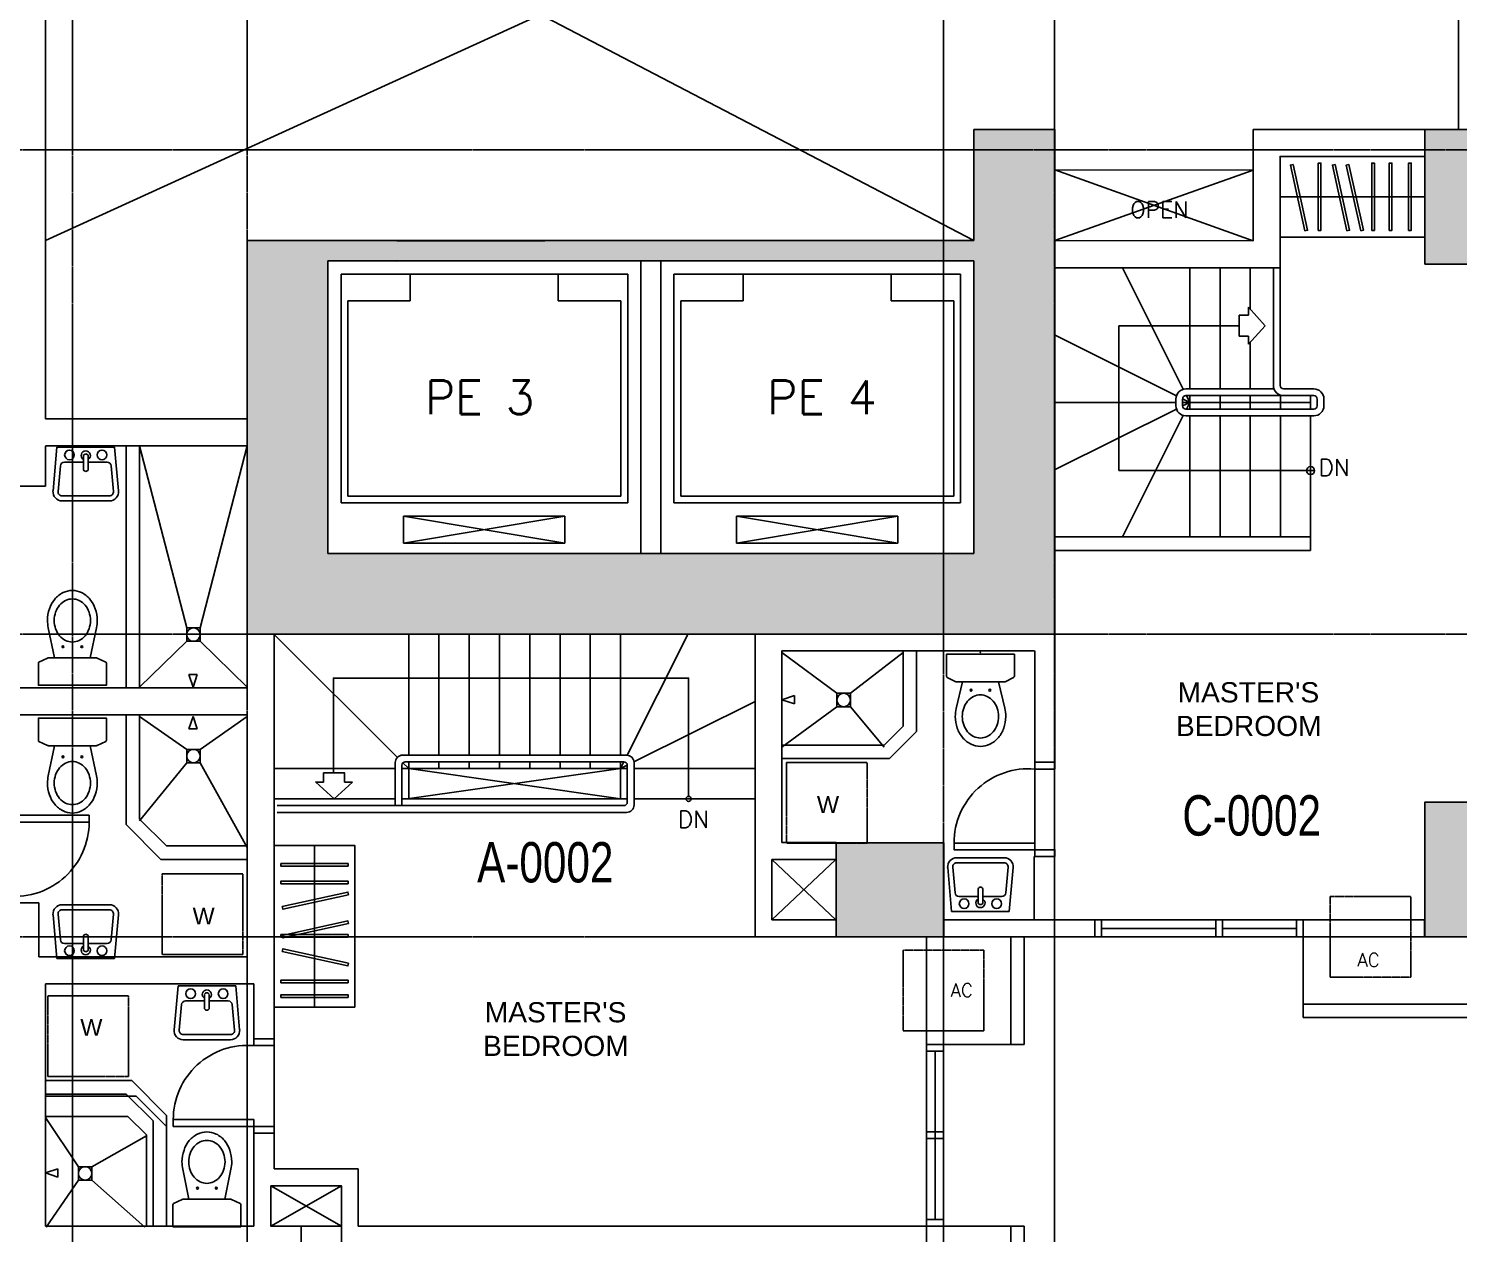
# Model space of a CAD drawing. Header units: inches. Extents: x -189245 to 740841, y -215444 to 469401.
# Drawn here: x 191333 to 201961, y -124935 to -115981 of the extents above; entities that cross this region are included whole.
import ezdxf
from ezdxf.enums import TextEntityAlignment as Align

# ---------------------------------------------------------------- set-up
doc = ezdxf.new("R2010")
doc.units = ezdxf.units.IN
doc.header["$LTSCALE"] = 10
doc.header["$MEASUREMENT"] = 0
for name, pattern in [('GRID NORMAL$0$GRID BASEMENT$0$GRID GROUND$0$GRID$0$$0$PHANTOM', [2.5, 1.25, -0.25, 0.25, -0.25, 0.25, -0.25]), ('HIDDEN', [0.375, 0.25, -0.125]), ('HIDDEN2', [0.1875, 0.125, -0.0625])]:
    doc.linetypes.add(name, pattern=pattern)
for name, color, linetype in [('A-CMU WALL', 4, 'Continuous'), ('A-COLUMN HATCH', 252, 'Continuous'), ('A-DOOR', 1, 'Continuous'), ('A-EQUIPMENT', 2, 'Continuous'), ('A-EQUIPTMENT', 1, 'Continuous'), ('A-FIXTURE', 2, 'Continuous'), ('A-FIXTURES', 2, 'Continuous'), ('A-FIXTURES-RefEdit0', 2, 'Continuous'), ('A-GRID', 8, 'Continuous'), ('A-HATCH COLUMN', 252, 'Continuous'), ('A-HATCH GRAVEL', 8, 'Continuous'), ('A-HATCH-CMU', 8, 'Continuous'), ('A-RAILING', 2, 'Continuous'), ('A-SHEARWALL', 6, 'Continuous'), ('A-STAIR', 1, 'Continuous'), ('A-TEXT', 3, 'Continuous'), ('A-UNIT NUMBER', 2, 'Continuous'), ('A-WINDOW', 2, 'Continuous'), ('CABINET', 1, 'Continuous'), ('COLUMN', 6, 'Continuous'), ('GRID NORMAL-UPPER$0$A-SHEARWALL', 6, 'Continuous'), ('TEXT', 3, 'Continuous'), ('TSG - plaster', 4, 'Continuous'), ('TSG- DIM-WALL SETOUT', 1, 'Continuous'), ('TSG- OPENNING', 1, 'Continuous'), ('TSG- plaster', 4, 'Continuous'), ('TSG- PRE CAST', 4, 'Continuous'), ('TSG- ZOCALLO', 86, 'HIDDEN2'), ('TSG-DRYWALL', 2, 'Continuous')]:
    doc.layers.add(name, color=color, linetype=linetype)
doc.styles.add('ARIAL', font='ARIAL.TTF', dxfattribs={"width": 0.75})
doc.styles.add('PRSP_Simplex', font='simplex.shx')

# ---------------------------------------------------------------- blocks, each defined once
blk = doc.blocks.new('grid')
at = {"layer": 'A-GRID', "linetype": 'GRID NORMAL$0$GRID BASEMENT$0$GRID GROUND$0$GRID$0$$0$PHANTOM'}
for p, q in [((-85258.8, -228688.5), (-85258.8, -289256.3)), ((-83958.8, -228688.5), (-83958.8, -289256.3)), ((-77958.8, -228688.5), (-77958.8, -289256.3)), ((-78783.8, -230188.4), (-78783.8, -289282.1)), ((-33688.1, -262686.6), (-100703.6, -262686.6)), ((-33688.1, -266286.6), (-100703.6, -266286.6)), ((-33688.1, -268536.6), (-100703.6, -268536.6))]:
    blk.add_line(p, q, dxfattribs=at)
blk = doc.blocks.new('door600')
at = {"color": 2}
for points in [[(50, 150), (100, 150), (100, 750), (50, 750)], [(50, 150), (0, 150), (0, 0), (50, 0)], [(700, 150), (650, 150), (650, 0), (700, 0)]]:
    blk.add_lwpolyline(points, close=True, dxfattribs=at)
at = {"color": 1}
blk.add_arc((100, 198), 552, 355.0209, 90, dxfattribs=at)
blk = doc.blocks.new('A$C7D1D0043')
at = {"layer": 'COLUMN', "linetype": 'Continuous'}
for points in [[(-32050, -28213), (-31350, -28213), (-31350, -27213), (-32050, -27213)], [(-32050, -33213), (-31350, -33213), (-31350, -32213), (-32050, -32213)], [(-36425, -33213), (-35625, -33213), (-35625, -32513), (-36425, -32513)]]:
    blk.add_hatch(color=253, dxfattribs=at).paths.add_polyline_path(points)
for points in [[(-32050, -28213), (-31350, -28213), (-31350, -27213), (-32050, -27213)], [(-32050, -33213), (-31350, -33213), (-31350, -32213), (-32050, -32213)], [(-36425, -33213), (-35625, -33213), (-35625, -32513), (-36425, -32513)]]:
    blk.add_lwpolyline(points, close=True, dxfattribs=at)
blk = doc.blocks.new('elevator - inside')
at = {"layer": 'A-EQUIPTMENT', "color": 1}
for p, q in [((562, 7526), (562, 7726)), ((562, 7726), (1762, 7726)), ((1762, 7726), (562, 7526)), ((562, 7726), (1762, 7526)), ((1762, 7726), (1762, 7526)), ((3037, 7726), (4237, 7726)), ((4237, 7726), (3037, 7526)), ((3037, 7726), (4237, 7526)), ((1762, 7526), (562, 7526)), ((4237, 7526), (3037, 7526)), ((97, 7426), (97, 5726)), ((97, 7426), (2228, 7426)), ((147, 7376), (147, 5926)), ((147, 7376), (2178, 7376)), ((2178, 7376), (2178, 5926)), ((2228, 7426), (2228, 5726)), ((2572, 7426), (2572, 5726)), ((2572, 7426), (4703, 7426)), ((2622, 7376), (2622, 5926)), ((2622, 7376), (4653, 7376)), ((4653, 7376), (4653, 5926)), ((4703, 7426), (4703, 5726)), ((147, 5926), (612, 5926)), ((612, 5926), (612, 5726)), ((2178, 5926), (1712, 5926)), ((1712, 5926), (1712, 5726)), ((2622, 5926), (3087, 5926)), ((3087, 5926), (3087, 5726)), ((4653, 5926), (4187, 5926)), ((4187, 5926), (4187, 5726)), ((97, 5726), (2228, 5726)), ((4703, 5726), (2572, 5726)), ((97, 2076), (2228, 2076)), ((97, 376), (97, 2076)), ((612, 1876), (612, 2076)), ((1712, 1876), (1712, 2076)), ((2228, 376), (2228, 2076)), ((4703, 2076), (2572, 2076)), ((2572, 376), (2572, 2076)), ((3087, 1876), (3087, 2076)), ((4187, 1876), (4187, 2076)), ((4703, 376), (4703, 2076)), ((147, 1876), (612, 1876)), ((147, 426), (147, 1876)), ((2178, 1876), (1712, 1876)), ((2178, 426), (2178, 1876)), ((2622, 426), (2622, 1876)), ((2622, 1876), (3087, 1876)), ((4653, 1876), (4187, 1876)), ((4653, 426), (4653, 1876)), ((147, 426), (2178, 426)), ((2622, 426), (4653, 426)), ((97, 376), (2228, 376)), ((2572, 376), (4703, 376)), ((1762, 276), (562, 276)), ((562, 276), (562, 76)), ((1762, 76), (562, 276)), ((562, 76), (1762, 276)), ((1762, 76), (1762, 276)), ((4237, 276), (3037, 276)), ((3037, 276), (3037, 76)), ((4237, 76), (3037, 276)), ((3037, 76), (4237, 276)), ((4237, 76), (4237, 276)), ((562, 76), (1762, 76)), ((3037, 76), (4237, 76))]:
    blk.add_line(p, q, dxfattribs=at)
at = {"layer": 'A-EQUIPTMENT', "color": 1, "linetype": 'HIDDEN'}
for p, q in [((3037, 7526), (3037, 7726)), ((4237, 7726), (4237, 7526))]:
    blk.add_line(p, q, dxfattribs=at)
blk = doc.blocks.new('SHOWERHD')
at = {"layer": 'A-FIXTURES', "color": 2}
for p, q in [((-31, 93), (0, 93)), ((0, 0), (-31, 93)), ((0, 0), (31, 93)), ((31, 93), (0, 93))]:
    blk.add_line(p, q, dxfattribs=at)
blk = doc.blocks.new('EFLSHR-P')
at = {"layer": 'A-FIXTURES'}
for points in [[(186, -248), (216, -184, 0.142156), (218, -178), (218, 178, 0.142156), (216, 184), (186, 248, 0.256929), (177, 252), (13, 252), (13, -253), (177, -253)], [(218, -133), (441, -179, 0.05118), (495, -185, 0.083091), (582, -170, 0.090724), (653, -131, 0.104124), (702, -69, 0.11609), (718, 0, 0.11609), (702, 69, 0.104124), (653, 131, 0.090724), (582, 170, 0.083091), (495, 185, 0.05118), (441, 179), (218, 133)]]:
    blk.add_lwpolyline(points, format="xyb", dxfattribs=at)
blk.add_lwpolyline([(495, 135, 0.084254), (433, 124, 0.091411), (382, 95, 0.103766), (347, 50, 0.114587), (335, 0, 0.114587), (347, -50, 0.103766), (382, -95, 0.091411), (433, -124, 0.084254), (495, -135, 0.084254), (558, -124, 0.091411), (609, -95, 0.103766), (644, -50, 0.114587), (655, 0, 0.114587), (644, 50, 0.103766), (609, 95, 0.091411), (558, 124, 0.084254)], format="xyb", close=True, dxfattribs=at)
for centre in [(300, 70), (300, -70)]:
    blk.add_circle(centre, 6.77, dxfattribs=at)
blk.add_arc((177, -243), 10, 270, 327.6371, dxfattribs=at)
blk = doc.blocks.new('LAV')
for p, q in [((-214, 0), (-243, -326)), ((214, 0), (-214, 0)), ((214, 0), (243, -326)), ((-18, -63), (-18, -170)), ((18, -63), (18, -170)), ((-189, -139), (-206, -329)), ((-18, -112), (-159, -112)), ((159, -112), (18, -112)), ((189, -139), (206, -329)), ((-176, -362), (176, -362)), ((-176, -400), (176, -400))]:
    blk.add_line(p, q)
for centre in [(-121, -58), (121, -58)]:
    blk.add_circle(centre, 36)
for centre, radius, start, end in [((0, -63), 34.1, 301.2757, 238.7243), ((0, -71), 19.7, 25.7914, 154.2086), ((-159, -142), 30, 90, 174.9088), ((0, -161), 19.7, 205.7914, 334.2086), ((159, -142), 30, 5.0912, 90), ((-176, -332), 68, 174.9088, 270), ((-176, -332), 30, 174.9088, 270), ((176, -332), 68, 270, 5.0912), ((176, -332), 30, 270, 5.0912)]:
    blk.add_arc(centre, radius, start, end)
blk = doc.blocks.new('A$C08CD07C5')
at = {"color": 2}
blk.add_point((0, 0, 0), dxfattribs=at)
at = {"layer": 'A-FIXTURES-RefEdit0', "color": 2, "elevation": 0}
for points in [[(212, -137), (131, -279, -0.280752), (121, -284), (55, -281, -0.142156), (49, -280), (-267, -98, -0.142156), (-271, -94), (-307, -37, -0.256929), (-307, -28), (-225, 115), (212, -137)], [(8, -256), (-50, -449, -0.058452), (-74, -506, -0.084144), (-130, -574, -0.091347), (-200, -615, -0.103801), (-279, -626, -0.114727), (-348, -605, -0.114727), (-400, -556, -0.103801), (-430, -483, -0.091347), (-430, -401, -0.084144), (-399, -319, -0.058452), (-363, -270), (-224, -123)]]:
    blk.add_lwpolyline(points, format="xyb", dxfattribs=at)
blk.add_lwpolyline([(-354, -345, -0.084254), (-314, -296, -0.091411), (-263, -266, -0.103766), (-207, -258, -0.114587), (-157, -273, -0.114587), (-119, -309, -0.103766), (-98, -362, -0.091411), (-98, -420, -0.084254), (-120, -479, -0.084254), (-160, -528, -0.091411), (-211, -558, -0.103766), (-267, -566, -0.114587), (-317, -551, -0.114587), (-355, -515, -0.103766), (-376, -463, -0.091411), (-376, -404, -0.084254)], format="xyb", close=True, dxfattribs=at)
at = {"layer": 'A-FIXTURES-RefEdit0', "color": 2}
for centre in [(-200, -208, 0), (-79, -278, 0)]:
    blk.add_circle(centre, 6.77, dxfattribs=at)

msp = doc.modelspace()

# ---------------------------------------------------------------- hatches: boundary and pattern name
at = {"layer": 'A-COLUMN HATCH'}
msp.add_hatch(color=256, dxfattribs=at).paths.add_polyline_path([(198961.58749, -120480.85656), (198961.58749, -116730.85656), (198361.58749, -116730.85656), (198361.58749, -117555.85656), (197845.91409, -117555.85656), (197845.91409, -117705.85656), (198361.58749, -117705.85656), (198361.58749, -119880.85656), (193561.58749, -119880.85656), (193561.58749, -117705.85656), (194074.08749, -117705.85656), (194074.08749, -117555.85656), (192961.58749, -117555.85656), (192961.58749, -120480.85656)])
at = {"layer": 'A-HATCH COLUMN'}
for points in [[(198961.58749, -116730.85656), (198361.58749, -116730.85656), (198361.58749, -117555.85656), (197845.91409, -117555.85656), (197845.91409, -117705.85656), (198361.58749, -117705.85656), (198361.58749, -119880.85656), (193561.58749, -119880.85656), (193561.58749, -117705.85656), (194074.08749, -117705.85656), (194074.08749, -117555.85656), (192961.58749, -117555.85656), (192961.58749, -120480.85656), (198961.58749, -120480.85656)], [(194066.11357, -117555.85693), (197849.71966, -117555.85693), (197849.71966, -117705.85693), (194066.11357, -117705.85693)]]:
    msp.add_hatch(color=256, dxfattribs=at).paths.add_polyline_path(points)
at = {"layer": 'TSG- DIM-WALL SETOUT'}
h = msp.add_hatch(color=253, dxfattribs=at)
h.paths.add_polyline_path([(186285.29041, -132626.32537), (187185.29041, -132626.32537), (187185.29041, -133326.32537), (186285.29041, -133326.32537)])
h.paths.add_polyline_path([(197335.29041, -109930.85693), (198135.29041, -109930.85693), (198135.29041, -109230.85693), (197335.29041, -109230.85693)])
h.paths.add_polyline_path([(201710.2904, -122730.85693), (202410.2904, -122730.85693), (202410.2904, -121730.85693), (201710.2904, -121730.85693)])
h.paths.add_polyline_path([(207710.29041, -122730.85693), (208410.29041, -122730.85693), (208410.29041, -121730.85693), (207710.29041, -121730.85693)])
h.paths.add_polyline_path([(213710.29041, -122730.85693), (214410.29041, -122730.85693), (214410.29041, -121730.85693), (213710.29041, -121730.85693)])
h.paths.add_polyline_path([(219710.29041, -122730.85693), (220410.29041, -122730.85693), (220410.29041, -121730.85693), (219710.29041, -121730.85693)])
h.paths.add_polyline_path([(201710.2904, -117730.85693), (202410.2904, -117730.85693), (202410.2904, -116730.85693), (201710.2904, -116730.85693)])
h.paths.add_polyline_path([(204710.29041, -110230.85693), (205410.29041, -110230.85693), (205410.29041, -109230.85693), (204710.29041, -109230.85693)])
h.paths.add_polyline_path([(210710.29041, -110230.85693), (211410.29041, -110230.85693), (211410.29041, -109230.85693), (210710.29041, -109230.85693)])
h.paths.add_polyline_path([(197335.29041, -122730.85693), (198135.29041, -122730.85693), (198135.29041, -122030.85693), (197335.29041, -122030.85693)])
h.paths.add_polyline_path([(186285.29041, -115430.85693), (186285.29041, -116530.85693), (186985.29041, -116530.85693), (186985.29041, -115430.85693)])
h.paths.add_polyline_path([(197335.29041, -129330.85693), (198135.29041, -129330.85693), (198135.29041, -128630.85693), (197335.29041, -128630.85693)])
h.paths.add_polyline_path([(197335.29041, -103330.85693), (198135.29041, -103330.85693), (198135.29041, -102630.85693), (197335.29041, -102630.85693)])
h.paths.add_polyline_path([(192960.29041, -102580.85693), (194060.29, -102580.85683), (194060.29028, -103380.85683), (192960.29041, -103380.85693)])
h.paths.add_polyline_path([(213710.29041, -117730.85693), (214410.29041, -117730.85693), (214410.29041, -116730.85693), (213710.29041, -116730.85693)])
h.paths.add_polyline_path([(216710.64854, -110230.85693), (217410.64854, -110230.85693), (217410.64854, -109230.85693), (216710.64854, -109230.85693)])
h.paths.add_polyline_path([(219710.29041, -117730.85693), (220410.29041, -117730.85693), (220410.29041, -116730.85693), (219710.29041, -116730.85693)])
h.paths.add_polyline_path([(207710.29041, -117730.85693), (208410.29041, -117730.85693), (208410.29041, -116730.85693), (207710.29041, -116730.85693)])
h.paths.add_polyline_path([(186285.29041, -95230.85693), (187085.29041, -95230.85693), (187085.29041, -94530.85693), (186285.29041, -94530.85693)])
h.paths.add_polyline_path([(186285.29041, -99330.85985), (187185.29041, -99330.85985), (187185.29041, -98630.85985), (186285.29041, -98630.85985)])
h.paths.add_polyline_path([(186285.29041, -107330.85693), (187285.29041, -107330.85693), (187285.29041, -106630.85693), (186285.29041, -106630.85693)])
h.paths.add_polyline_path([(186285.29041, -124630.85693), (187285.29041, -124630.85693), (187285.29041, -125330.85693), (186285.29041, -125330.85693)])
h.paths.add_polyline_path([(192960.29041, -128580.85704), (194060.29, -128580.85693), (194060.29028, -129380.85693), (192960.29041, -129380.85704)])
h.paths.add_polyline_path([(186285.29041, -136730.85693), (187085.29041, -136730.85693), (187085.29041, -137430.85693), (186285.29041, -137430.85693)])
edge = h.paths.add_edge_path()
edge.add_line((233760.29041, -115230.85693), (233760.29041, -113730.85693))
edge = h.paths.add_edge_path()
edge.add_line((233760.29041, -121230.85693), (233760.29041, -122730.85693))
h.paths.add_polyline_path([(233160.29041, -115230.85693), (233760.29041, -115230.85693), (233760.29041, -113730.85693), (233160.29041, -113730.85693)])
h.paths.add_polyline_path([(233160.29041, -116730.85693), (233760.29041, -116730.85693), (233760.29041, -118230.85693), (233160.29041, -118230.85693)])
h.paths.add_polyline_path([(233160.29041, -109230.85693), (233760.29041, -109230.85693), (233760.29041, -110730.85693), (233160.29041, -110730.85693)])
edge = h.paths.add_edge_path()
edge.add_line((233160.29041, -121230.85693), (233160.29041, -122730.85693))
h.paths.add_polyline_path([(233160.29041, -121230.85693), (233760.29041, -121230.85693), (233760.29041, -122730.85693), (233160.29041, -122730.85693)])

# ---------------------------------------------------------------- linework, layer by layer
at = {"layer": 'A-CMU WALL'}
for p, q in [((198008.14888, -124880.85652), (198008.14888, -122730.85652)), ((198133.14888, -124880.85652), (198133.14888, -122730.85652))]:
    msp.add_line(p, q, dxfattribs=at)
at = {"layer": 'A-CMU WALL', "linetype": 'Continuous'}
for p, q in [((199258.10625, -122730.85691), (198133.10625, -122730.85691)), ((199258.10625, -122730.85691), (198133.10625, -122730.85691)), ((199258.10625, -122730.85693), (198133.10625, -122730.85693)), ((199258.10625, -122730.85693), (198133.10625, -122730.85693))]:
    msp.add_line(p, q, dxfattribs=at)
at = {"layer": 'A-CMU WALL'}
msp.add_lwpolyline([(198133.14888, -122730.85652), (198008.14888, -122730.85652), (198008.14888, -123530.85652), (198133.14888, -123530.85652)], close=True, dxfattribs=at)
at = {"layer": 'A-DOOR', "ltscale": 500}
msp.add_line((198811.6884, -121483.84143), (198811.6884, -122083.84143), dxfattribs=at)
at = {"layer": 'A-DOOR'}
msp.add_line((193158.10625, -123539.81157), (193158.10625, -124139.81157), dxfattribs=at)
at = {"layer": 'A-EQUIPMENT', "ltscale": 100}
for points in [[(198133.10625, -122730.85691), (198633.10625, -122730.85691), (198633.10625, -123530.85691), (198133.10625, -123530.85691)], [(202408.10625, -122730.85691), (202408.10625, -123230.85691), (200808.10625, -123230.85691), (200808.10625, -122730.85691)], [(198133.10625, -124880.85691), (198633.10625, -124880.85691), (198633.10625, -126330.85398), (198133.10625, -126330.85398)]]:
    msp.add_lwpolyline(points, dxfattribs=at)
at = {"layer": 'A-EQUIPTMENT', "color": 1, "linetype": 'HIDDEN2'}
for p, q in [((197383.10625, -122730.85691), (197983.10625, -122730.85691)), ((197383.10625, -122730.85693), (197983.10625, -122730.85693))]:
    msp.add_line(p, q, dxfattribs=at)
for points in [[(201008.10625, -123030.85691), (201008.10625, -122430.85691), (201608.10625, -122430.85691), (201608.10625, -123030.85691)], [(198433.10625, -122830.85691), (197833.10625, -122830.85691), (197833.10625, -123430.85691), (198433.10625, -123430.85691)]]:
    msp.add_lwpolyline(points, close=True, dxfattribs=at)
at = {"layer": 'A-EQUIPTMENT', "linetype": 'HIDDEN'}
for points in [[(198633.10625, -122730.85691), (198733.10625, -122730.85691), (198733.10625, -123530.85691), (198633.10625, -123530.85691)], [(202408.10625, -123230.85691), (202408.10625, -123330.85691), (200808.10625, -123330.85691), (200808.10625, -123230.85691)], [(198633.10625, -124880.85691), (198733.10625, -124880.85691), (198733.10625, -126330.85398), (198633.10625, -126330.85398)]]:
    msp.add_lwpolyline(points, dxfattribs=at)
at = {"layer": 'A-FIXTURE'}
for p, q in [((191458.13585, -123915.27925), (192133.13585, -123915.27925)), ((192133.13585, -123915.27925), (192358.13585, -124140.27925)), ((191458.13585, -124065.27925), (192071.00381, -124065.27925)), ((192071.00381, -124065.27925), (192208.13585, -124202.41128)), ((192208.13585, -124881.32461), (192208.13585, -124202.41128)), ((192358.13585, -124881.32461), (192358.13585, -124140.27925))]:
    msp.add_line(p, q, dxfattribs=at)
at = {"layer": 'A-FIXTURE', "linetype": 'HIDDEN2'}
for points in [[(197566.33629, -121434.30949), (196966.33629, -121434.30949), (196966.33629, -122034.30949), (197566.33629, -122034.30949)], [(192325.40128, -122262.14904), (192325.40128, -122862.14904), (192925.40128, -122862.14904), (192925.40128, -122262.14904)], [(192075.18822, -123768.9397), (192075.18822, -123168.9397), (191475.18822, -123168.9397), (191475.18822, -123768.9397)]]:
    msp.add_lwpolyline(points, close=True, dxfattribs=at)
at = {"layer": 'A-FIXTURES', "color": 1}
for p, q in [((192508.13644, -120434.69949), (192158.24873, -119080.85811)), ((192958.24873, -119080.85811), (192608.13644, -120434.69949)), ((192158.13644, -120874.88953), (192508.13644, -120534.69949)), ((192608.13644, -120534.69949), (192958.13644, -120874.88953)), ((192158.13644, -121092.7941), (192508.13644, -121337.7941)), ((192608.13644, -121337.7941), (192958.13644, -121092.7941)), ((192508.13644, -121437.7941), (192158.13644, -121867.7941)), ((192958.13644, -122067.7941), (192608.13644, -121437.7941)), ((191458.13585, -124073.76386), (191703.13585, -124439.36543)), ((191803.13585, -124439.36543), (192208.13585, -124210.89589)), ((191703.13585, -124539.36543), (191464.24018, -124889.80921)), ((192198.04501, -124889.80921), (191803.13585, -124539.36543))]:
    msp.add_line(p, q, dxfattribs=at)
at = {"layer": 'A-FIXTURES', "color": 1, "linetype": 'Continuous'}
for p, q in [((197341.32355, -120920.77898), (196933.13585, -120617.7941)), ((197833.13585, -120617.7941), (197441.32355, -120920.77898)), ((196933.13585, -121320.77898), (197341.32355, -121020.77898)), ((197441.32355, -121020.77898), (197691.71449, -121320.77898))]:
    msp.add_line(p, q, dxfattribs=at)
at = {"layer": 'A-FIXTURES', "color": 2}
for points in [[(192608.13644, -120434.69949), (192608.13644, -120534.69949), (192508.13644, -120534.69949), (192508.13644, -120434.69949)], [(192608.13644, -121437.7941), (192608.13644, -121337.7941), (192508.13644, -121337.7941), (192508.13644, -121437.7941)], [(191803.13585, -124539.36543), (191703.13585, -124539.36543), (191703.13585, -124439.36543), (191803.13585, -124439.36543)]]:
    msp.add_lwpolyline(points, close=True, dxfattribs=at)
at = {"layer": 'A-FIXTURES'}
msp.add_lwpolyline([(197441.32355, -120920.77898), (197341.32355, -120920.77898), (197341.32355, -121020.77898), (197441.32355, -121020.77898)], close=True, dxfattribs=at)
at = {"layer": 'A-FIXTURES', "color": 2}
for centre in [(192558.13644, -120484.69949), (192558.13644, -121387.7941), (191753.13585, -124489.36543)]:
    msp.add_circle(centre, 50, dxfattribs=at)
at = {"layer": 'A-FIXTURES'}
msp.add_circle((197391.32355, -120970.77898), 50, dxfattribs=at)
at = {"layer": 'A-HATCH GRAVEL', "color": 1}
msp.add_line((198958.00676, -119758.84181), (200861.01572, -119758.84181), dxfattribs=at)
at = {"layer": 'A-HATCH-CMU', "color": 8}
msp.add_line((193155.6921, -122559.01215), (193158.10684, -122561.4269), dxfattribs=at)
at = {"layer": 'A-RAILING'}
for p, q in [((200586.01572, -117758.84181), (200586.01572, -118633.84206)), ((200636.01572, -117758.84181), (200636.01572, -118633.84206)), ((200590.30495, -118658.84181), (199936.01572, -118658.84181)), ((200636.01572, -118708.84181), (199936.01572, -118708.84181)), ((200590.30504, -118658.84206), (200586.01572, -118658.84206)), ((200886.01564, -118708.84206), (200636.01572, -118708.84206)), ((200886.01572, -118658.84206), (200661.01572, -118658.84206)), ((199861.01572, -118733.84181), (199861.01572, -118783.84225)), ((199911.01572, -118733.84181), (199911.01572, -118783.84206)), ((200886.01564, -118808.84181), (199936.01572, -118808.84181)), ((200911.01572, -118733.84181), (200911.01572, -118783.84206)), ((200961.01572, -118733.84181), (200961.01572, -118783.84225)), ((200886.01572, -118858.84181), (199936.01572, -118858.84181)), ((194058.25047, -121755.85758), (194058.24766, -121435.85758)), ((194108.25047, -121755.85714), (194108.24783, -121455.85714)), ((195778.10439, -121380.85675), (194113.24717, -121380.8571)), ((194133.24761, -121430.85692), (195758.10483, -121430.85692)), ((195783.10505, -121455.8567), (195783.10746, -121730.8567)), ((195833.10487, -121435.85626), (195833.10764, -121750.85626)), ((193181.25047, -121755.86505), (195758.10768, -121755.85692)), ((193181.25091, -121805.86505), (195778.10812, -121805.85675))]:
    msp.add_line(p, q, dxfattribs=at)
for centre, radius, start, end in [((199936.01572, -118733.84181), 75, 90, 180), ((199936.01572, -118733.84181), 25, 90, 180), ((200661.01572, -118633.84206), 75, 180, 270), ((200661.01572, -118633.84206), 25, 180, 270), ((200886.01572, -118733.84181), 75, 0, 90), ((200886.01572, -118733.84181), 25, 0, 90), ((199936.01572, -118783.84181), 75, 180, 270), ((199936.01572, -118783.84181), 25, 180, 270), ((200886.01572, -118783.84181), 75, 270, 0), ((200886.01572, -118783.84181), 25, 270, 0), ((194113.24766, -121435.8571), 55, 90.00050346, 180.000503463), ((194133.24783, -121455.85692), 25, 90.00050346, 180.000503463), ((195758.10505, -121455.85692), 25, 0.000503463, 90.00050346), ((195778.10487, -121435.85675), 55, 0.000503463, 90.00050346), ((195758.10746, -121730.85692), 25, 270.00050346, 0.000503463), ((195778.10764, -121750.85675), 55, 270.00050346, 0.000503463)]:
    msp.add_arc(centre, radius, start, end, dxfattribs=at)
at = {"layer": 'A-SHEARWALL'}
for p, q in [((198358.10625, -117555.85693), (198358.10625, -116730.85693)), ((198358.10625, -116730.85693), (198958.10625, -116730.85693)), ((198358.10625, -117555.85693), (198358.10625, -116730.85693)), ((198358.10625, -116730.85693), (198958.10625, -116730.85693)), ((198961.58749, -116730.85656), (198961.58749, -120480.85656)), ((198961.58749, -116730.85656), (198961.58749, -120480.85656)), ((192958.10625, -117555.85693), (198358.10625, -117555.85693)), ((192958.10625, -120480.85693), (192958.10625, -117555.85693)), ((192958.10625, -120480.85693), (192958.10625, -117555.85693)), ((192958.10625, -117555.85693), (197842.43285, -117555.85693)), ((192958.10625, -120480.85693), (192958.10625, -117555.85693)), ((195170.60625, -117558.84181), (194070.60625, -117558.84181)), ((197842.43285, -117555.85693), (196742.43285, -117555.85693)), ((197842.43285, -117555.85693), (198358.10625, -117555.85693)), ((198358.10625, -117705.85693), (193558.10625, -117705.85693)), ((193558.10625, -117705.85693), (193558.10625, -119880.85693)), ((197842.43285, -117705.85693), (193558.10625, -117705.85693)), ((193558.10625, -117705.85693), (193558.10625, -119880.85693)), ((195170.60625, -117705.85693), (194070.60625, -117708.84181)), ((197842.43285, -117705.85693), (196742.43285, -117705.85693)), ((198358.10625, -117705.85693), (197842.43285, -117705.85693)), ((198358.10625, -119880.85693), (198358.10625, -117705.85693)), ((198358.10625, -119880.85693), (198358.10625, -117705.85693)), ((193558.10625, -119880.85693), (198358.10625, -119880.85693)), ((193558.10625, -119880.85693), (198358.10625, -119880.85693)), ((198958.10625, -120480.85693), (192958.10625, -120480.85693)), ((198958.10625, -120480.85693), (192958.10625, -120480.85693))]:
    msp.add_line(p, q, dxfattribs=at)
at = {"layer": 'A-SHEARWALL', "color": 2}
for p, q in [((195883.10625, -119880.85693), (195883.10625, -117705.85693)), ((196033.10625, -119880.85693), (196033.10625, -117705.85693))]:
    msp.add_line(p, q, dxfattribs=at)
at = {"layer": 'A-STAIR'}
for p, q in [((200586.01572, -117758.84181), (198963.87927, -117758.84181)), ((198964.01965, -117758.98958), (200586.01572, -117758.98958)), ((198964.01965, -117758.98958), (199964.01834, -117758.98958)), ((199915.41905, -118661.7254), (199464.01899, -117758.98958)), ((199964.01834, -117758.98958), (199964.01834, -118658.84181)), ((199964.01847, -118658.84181), (199964.01965, -117758.99089)), ((200189.01847, -118658.84181), (200189.01965, -117758.99119)), ((200414.01925, -118066.79206), (200414.01965, -117758.99148)), ((200636.01572, -117758.98958), (200638.87927, -117758.98958)), ((199865.10557, -118709.41334), (198964.01965, -118258.9533)), ((200332.02998, -118188.83092), (199437.74277, -118188.83092)), ((199437.74277, -118188.83092), (199437.74277, -119265.85584)), ((200414.01847, -118658.84181), (200414.01893, -118310.87014)), ((199964.01834, -118758.91706), (199938.97893, -118708.84181)), ((199964.01827, -118808.84181), (199964.0184, -118708.84181)), ((199964.01834, -118708.84181), (199964.01834, -118758.91701)), ((200189.01827, -118808.84181), (200189.0184, -118708.84181)), ((200414.01827, -118808.84181), (200414.0184, -118708.84181)), ((200638.87927, -118705.50082), (200638.87927, -118758.84182)), ((200639.01827, -118808.84181), (200639.01841, -118705.54366)), ((200861.84983, -118708.84206), (200861.84983, -118808.84181)), ((199861.01572, -118758.91706), (198963.87927, -118758.91706)), ((199865.10786, -118808.27695), (198963.87927, -119258.87943)), ((199861.01572, -118758.84182), (198964.01702, -118758.84182)), ((199861.01572, -118758.91701), (198964.01965, -118758.91701)), ((200863.87927, -118758.84182), (199911.01572, -118758.84182)), ((199964.01834, -118758.91701), (199911.01572, -118758.91701)), ((199964.01834, -118758.91706), (199911.01572, -118758.91706)), ((199963.98072, -118758.84182), (199911.05818, -118732.38542)), ((199963.98072, -118758.84182), (199911.05841, -118785.30228)), ((199963.83024, -118758.91706), (199938.8719, -118808.84181)), ((199964.01834, -118808.84181), (199964.01834, -118758.91706)), ((200638.87927, -118758.84182), (200863.87927, -118758.84182)), ((199915.33022, -118855.9328), (199463.9488, -119758.84181)), ((199964.01702, -119758.84313), (199964.01821, -118858.84181)), ((199964.01834, -119758.84181), (199964.01834, -118858.84181)), ((200189.01702, -119758.84343), (200189.01821, -118858.84181)), ((200414.01702, -119758.84372), (200414.01821, -118858.84181)), ((200639.01702, -119758.84402), (200639.01821, -118858.84181)), ((200861.84983, -118858.84181), (200861.84983, -119758.84181)), ((199437.74277, -119265.85584), (200891.16552, -119265.85584)), ((195733.10625, -120483.84181), (195733.10625, -121380.85676)), ((196733.10625, -121480.85692), (196733.10625, -120483.84181)), ((195733.10625, -121430.85692), (195733.10625, -121480.85692)), ((194058.24805, -121480.85692), (193158.24814, -121480.85692)), ((194158.28626, -121480.85692), (194108.24805, -121480.85692)), ((194158.28626, -121480.85692), (194158.28626, -121705.85692)), ((194058.25003, -121705.85669), (193158.24814, -121705.85692)), ((194185.6329, -121705.85692), (194108.25003, -121705.85692)), ((195733.10625, -121705.85692), (194155.48687, -121705.85692))]:
    msp.add_line(p, q, dxfattribs=at)
at = {"layer": 'A-STAIR', "color": 2}
for p, q in [((200400.85011, -118052.33092), (200525.15484, -118188.83092)), ((200400.85011, -118110.83092), (200400.85011, -118052.33092)), ((200332.02998, -118266.83092), (200332.02998, -118110.83092)), ((200332.02998, -118110.83092), (200400.85011, -118110.83092)), ((200400.85011, -118266.83092), (200332.02998, -118266.83092)), ((200525.15484, -118188.83092), (200400.85011, -118325.33092)), ((200400.85011, -118325.33092), (200400.85011, -118266.83092))]:
    msp.add_line(p, q, dxfattribs=at)
at = {"layer": 'A-STAIR'}
for points in [[(193158.24814, -120483.84181), (194074.2493, -121397.074)], [(194158.28626, -120483.84181), (194158.28626, -121380.85709)], [(194383.28626, -120480.85693), (194383.28626, -121380.85704)], [(194608.28626, -120480.85693), (194608.28626, -121380.85699)], [(194833.28626, -120480.85693), (194833.28626, -121380.85695)], [(195058.28626, -120480.85693), (195058.28626, -121380.8569)], [(195058.28626, -120480.85693), (195058.28626, -121380.8569)], [(195283.28626, -120480.85693), (195283.28626, -121380.85685)], [(195508.28626, -120480.85693), (195508.28626, -121380.8568)], [(195783.1402, -121381.08773), (196233.10625, -120483.84181)], [(193599.18021, -121512.73194), (193599.18021, -120808.55821), (196238.72951, -120808.55821), (196238.72951, -121687.11476)], [(195832.89959, -121431.10919), (196733.10625, -120982.34937)], [(194115.5248, -121438.22473), (194158.28626, -121480.85692)], [(194158.28626, -121430.85692), (194158.28626, -121480.85692)], [(194383.28626, -121430.85692), (194383.28626, -121480.85692)], [(194608.28626, -121430.85692), (194608.28626, -121480.85692)], [(194833.28626, -121430.85692), (194833.28626, -121480.85692)], [(195058.28626, -121430.85692), (195058.28626, -121480.85692)], [(195058.28626, -121430.85692), (195058.28626, -121480.85692)], [(195283.28626, -121430.85692), (195283.28626, -121480.85692)], [(195508.28626, -121430.85692), (195508.28626, -121480.85692)], [(195733.10625, -121480.85692), (195758.18104, -121430.85704)], [(195733.10625, -121480.85692), (195783.10505, -121455.93215)], [(195733.10625, -121480.85692), (194158.28626, -121480.85692)], [(195733.10625, -121480.85692), (195783.10527, -121480.85692)], [(195733.10625, -121480.85692), (195733.10625, -121705.85692)], [(195833.10527, -121480.85692), (196733.10625, -121480.85692)], [(196733.10625, -121480.85692), (196733.10625, -121705.85692)], [(195733.10625, -121705.85692), (195783.10724, -121705.85692)], [(195833.10724, -121705.85692), (196733.10625, -121705.85692)]]:
    msp.add_lwpolyline(points, dxfattribs=at)
at = {"layer": 'A-STAIR', "color": 2}
msp.add_lwpolyline([(193739.9647, -121581.55207), (193603.4647, -121705.85681), (193466.9647, -121581.55207), (193525.4647, -121581.55207), (193525.4647, -121512.73194), (193681.4647, -121512.73194), (193681.4647, -121581.55207)], close=True, dxfattribs=at)
msp.add_circle((200861.84983, -119265.85584), 30, dxfattribs=at)
at = {"layer": 'A-WINDOW', "color": 1, "ltscale": 100}
for p, q in [((199307.96168, -122605.85691), (200757.96168, -122605.85691)), ((199307.96168, -122730.85691), (200782.96168, -122730.85691))]:
    msp.add_line(p, q, dxfattribs=at)
at = {"layer": 'A-WINDOW'}
for p, q in [((199258.10625, -122730.85691), (199308.10625, -122730.85691)), ((200157.96168, -122668.35691), (199307.96168, -122668.35691)), ((200158.10625, -122730.85691), (200208.10625, -122730.85691)), ((200757.96168, -122668.35691), (200207.96168, -122668.35691)), ((200808.10625, -122730.85691), (200758.10625, -122730.85691))]:
    msp.add_line(p, q, dxfattribs=at)
at = {"layer": 'A-WINDOW', "color": 1}
msp.add_line((199258.10625, -122730.85691), (200808.10625, -122730.85691), dxfattribs=at)
msp.add_line((199258.10625, -122730.85691), (200808.10625, -122730.85691), dxfattribs=at)
at = {"layer": 'A-WINDOW', "color": 2, "linetype": 'Continuous'}
for p, q in [((198070.64888, -124180.85652), (198070.64888, -123580.85652)), ((198070.64888, -124230.85652), (198070.64888, -124180.85652)), ((198070.64888, -124830.85652), (198070.64888, -124230.85652))]:
    msp.add_line(p, q, dxfattribs=at)
at = {"layer": 'A-WINDOW'}
for points in [[(199307.96168, -122605.85691), (199257.96168, -122605.85691), (199257.96168, -122730.85691), (199307.96168, -122730.85691)], [(200207.96168, -122605.85691), (200157.96168, -122605.85691), (200157.96168, -122730.85691), (200207.96168, -122730.85691)], [(200807.96168, -122605.85691), (200757.96168, -122605.85691), (200757.96168, -122730.85691), (200807.96168, -122730.85691)]]:
    msp.add_lwpolyline(points, close=True, dxfattribs=at)
at = {"layer": 'A-WINDOW', "color": 2, "linetype": 'Continuous'}
for points in [[(198008.14888, -123530.85652), (198133.14888, -123530.85652), (198133.14888, -123580.85652), (198008.14888, -123580.85652)], [(198133.14888, -124180.85652), (198008.14888, -124180.85652), (198008.14888, -124230.85652), (198133.14888, -124230.85652)], [(198133.14888, -124830.85652), (198008.14888, -124830.85652), (198008.14888, -124880.85652), (198133.14888, -124880.85652)], [(198008.14888, -124880.85652), (198133.14888, -124880.85652), (198133.14888, -124830.85652), (198008.14888, -124830.85652)]]:
    msp.add_lwpolyline(points, close=True, dxfattribs=at)
at = {"layer": 'A-WINDOW', "color": 1, "linetype": 'Continuous'}
for points in [[(198008.14888, -124180.85652), (198133.14888, -124180.85652), (198133.14888, -123580.85652), (198008.14888, -123580.85652)], [(198008.14888, -124830.85652), (198133.14888, -124830.85652), (198133.14888, -124230.85652), (198008.14888, -124230.85652)]]:
    msp.add_lwpolyline(points, close=True, dxfattribs=at)
at = {"layer": 'CABINET', "color": 2, "linetype": 'HIDDEN', "ltscale": 500}
for p, q in [((200636.01572, -117230.85693), (201710.2904, -117230.85693)), ((193458.13585, -123253.26676), (193458.13585, -122053.26676))]:
    msp.add_line(p, q, dxfattribs=at)
at = {"layer": 'CABINET', "color": 1, "linetype": 'Continuous'}
for points in [[(200636.01572, -117530.85693), (200636.01572, -116930.85693), (201710.2904, -116930.85693), (201710.2904, -117530.85693)], [(193758.13585, -123253.26676), (193158.13585, -123253.26676), (193158.13585, -122053.26676), (193758.13585, -122053.26676)]]:
    msp.add_lwpolyline(points, close=True, dxfattribs=at)
at = {"layer": 'CABINET', "color": 2}
for points in [[(200820.35461, -117483.92166), (200839.88402, -117479.60865), (200732.05875, -116991.37334), (200712.52933, -116995.68636)], [(200919.29954, -117480.85693), (200939.29954, -117480.85693), (200939.29954, -116980.85693), (200919.29954, -116980.85693)], [(201132.85461, -117483.92166), (201152.38402, -117479.60865), (201044.55875, -116991.37334), (201025.02933, -116995.68636)], [(201235.12173, -117483.92166), (201254.65114, -117479.60865), (201146.82587, -116991.37334), (201127.29646, -116995.68636)], [(201317.15465, -117480.85693), (201337.15465, -117480.85693), (201337.15465, -116980.85693), (201317.15465, -116980.85693)], [(201446.79954, -117480.85693), (201466.79954, -117480.85693), (201466.79954, -116980.85693), (201446.79954, -116980.85693)], [(201590.64064, -117480.85693), (201610.64064, -117480.85693), (201610.64064, -116980.85693), (201590.64064, -116980.85693)], [(193708.13585, -122206.75069), (193708.13585, -122186.75069), (193208.13585, -122186.75069), (193208.13585, -122206.75069)], [(193708.13585, -122336.39559), (193708.13585, -122316.39559), (193208.13585, -122316.39559), (193208.13585, -122336.39559)], [(193711.20057, -122418.42851), (193706.88756, -122398.8991), (193218.65226, -122506.72437), (193222.96527, -122526.25378)], [(193711.20057, -122631.86124), (193706.88756, -122612.33183), (193218.65226, -122720.1571), (193222.96527, -122739.68651)], [(193708.13585, -122734.25069), (193708.13585, -122714.25069), (193208.13585, -122714.25069), (193208.13585, -122734.25069)], [(193711.20057, -122927.40447), (193706.88756, -122946.93389), (193218.65226, -122839.10861), (193222.96527, -122819.5792)], [(193708.13585, -123072.17765), (193708.13585, -123052.17765), (193208.13585, -123052.17765), (193208.13585, -123072.17765)], [(193708.13585, -123181.50599), (193708.13585, -123161.50599), (193208.13585, -123161.50599), (193208.13585, -123181.50599)]]:
    msp.add_lwpolyline(points, close=True, dxfattribs=at)
at = {"layer": 'GRID NORMAL-UPPER$0$A-SHEARWALL'}
for p, q in [((192958.24814, -117555.85693), (193707.17942, -117555.85693)), ((193707.17942, -117705.85693), (193558.24814, -117705.85693)), ((193558.24814, -117705.85693), (193558.24814, -119880.85693)), ((193558.24814, -119880.85693), (193707.17942, -119880.85693)), ((193707.17942, -120480.85693), (192958.24814, -120480.85693)), ((193707.17942, -120480.85693), (192958.24814, -120480.85693))]:
    msp.add_line(p, q, dxfattribs=at)
at = {"layer": 'TSG - plaster', "color": 4}
for p, q in [((191458.10683, -116080.72525), (191458.10684, -113080.72287)), ((201961.01572, -114408.41442), (201961.01572, -116730.85693)), ((191458.24873, -115880.85693), (191458.24873, -118880.85811)), ((201961.01572, -116730.85693), (200436.01572, -116730.85693)), ((200436.01572, -116730.85693), (200436.01572, -117558.22397)), ((201710.2904, -116930.85693), (200636.01572, -116930.85693)), ((200636.01572, -116930.85693), (200636.01572, -117758.84181)), ((198961.58749, -117556.34589), (198961.58749, -117030.85693)), ((200436.01572, -117032.65599), (200436.01572, -117558.14495)), ((200436.01572, -117558.14495), (198961.58749, -117556.34589)), ((200636.01572, -117758.84181), (198961.01572, -117758.84181)), ((192958.10625, -118880.85811), (191458.24873, -118880.85811)), ((192958.24873, -119080.85811), (191458.24873, -119080.85811)), ((191458.24873, -119381.66824), (191458.24873, -119083.84299)), ((192957.9996, -120480.85693), (192957.9996, -120880.85811)), ((193158.24814, -123489.81157), (193158.24814, -120480.85693)), ((193158.24814, -121208.84181), (193158.24814, -120480.85693)), ((193158.24873, -120880.85575), (193158.24873, -120480.85693)), ((196732.96435, -120480.85693), (196732.96435, -122730.98862)), ((198961.58749, -121433.85113), (198961.58749, -120480.85656)), ((198811.01572, -120605.85693), (196932.96435, -120605.85693)), ((196932.96435, -122030.85653), (196932.96435, -120605.85693)), ((198811.6884, -121433.84181), (198811.6884, -120605.85686)), ((191183.10684, -120880.85811), (192957.9996, -120880.85811)), ((191183.24873, -120880.85811), (192957.9996, -120880.85811)), ((198961.6884, -121433.84181), (198811.6884, -121433.84181)), ((197335.29041, -122030.85653), (196932.96435, -122030.85653)), ((197333.13345, -122030.85678), (196933.10625, -122030.85678)), ((196857.96435, -122155.85654), (196857.96435, -122605.98862)), ((197335.29041, -122155.85654), (196857.96435, -122155.85654)), ((198808.01572, -122605.85693), (198808.01572, -122133.84181)), ((198958.01572, -122133.84181), (198808.01572, -122133.84181)), ((198958.76283, -122605.85693), (198958.76283, -122133.84173)), ((191033.10684, -122477.87205), (191408.10684, -122477.87205)), ((191408.10684, -122477.87205), (191408.10684, -122880.82669)), ((197335.74434, -122605.98862), (196857.96435, -122605.98862)), ((196733.10625, -122730.85693), (197335.29041, -122730.85693)), ((192957.9996, -122880.82669), (191408.10684, -122880.82669)), ((193008.10684, -123080.85811), (191458.10684, -123080.85811)), ((191458.10684, -124880.85693), (191458.10684, -123080.85811)), ((193008.10625, -123080.82669), (193008.10625, -123489.81157)), ((193008.10625, -124189.81157), (193008.10625, -124880.85693)), ((193158.10625, -124189.81157), (193008.10625, -124189.81157)), ((193158.10625, -124455.85693), (193158.10625, -124189.81157)), ((193782.34897, -124455.85693), (193158.10625, -124455.85693)), ((193782.34897, -124880.85693), (193782.34897, -124455.85693)), ((193008.10625, -124880.85693), (191458.10684, -124880.85693)), ((198008.14888, -124880.85693), (193782.34897, -124880.85693))]:
    msp.add_line(p, q, dxfattribs=at)
for points in [[(191583.10684, -120880.85811), (192958.10684, -120880.85811)], [(191183.24873, -121205.85811), (191183.24873, -121080.85811), (192958.24873, -121080.85811), (192957.9996, -122880.82669)]]:
    msp.add_lwpolyline(points, dxfattribs=at)
at = {"layer": 'TSG- OPENNING', "color": 1, "linetype": 'ByBlock'}
for p, q in [((191458.10683, -113954.53737), (198358.10625, -117555.85693)), ((191458.10683, -117555.85693), (198358.10625, -114405.85693)), ((198961.58749, -117030.85693), (200436.01572, -117032.65599)), ((198961.58749, -117030.85693), (200436.01572, -117558.14495)), ((200436.01572, -117032.65599), (198961.58749, -117556.34589)), ((196857.96435, -122605.98862), (197333.15027, -122155.85654)), ((196857.96435, -122155.85654), (197333.15027, -122605.98862)), ((193133.10625, -124880.8571), (193658.10937, -124580.85345)), ((193658.10937, -124880.85345), (193133.10625, -124580.8571)), ((193658.10937, -124880.85345), (193133.10625, -124880.85693))]:
    msp.add_line(p, q, dxfattribs=at)
at = {"layer": 'TSG- OPENNING', "color": 1, "linetype": 'ByBlock', "ltscale": 100}
for p, q in [((195733.10625, -121480.85692), (194146.94146, -121705.85692)), ((194158.28626, -121480.85692), (195733.10625, -121705.85692))]:
    msp.add_line(p, q, dxfattribs=at)
at = {"layer": 'TSG- OPENNING', "color": 1, "linetype": 'ByBlock'}
msp.add_lwpolyline([(193133.10596, -124580.85693), (193658.11146, -124580.85693), (193658.11146, -124880.85464), (193133.10596, -124880.85464)], close=True, dxfattribs=at)
at = {"layer": 'TSG- plaster', "color": 4}
for p, q in [((191210.22355, -119381.66824), (191458.24873, -119381.66824)), ((193658.11146, -124580.85693), (193133.10625, -124580.85693)), ((193133.10625, -124580.85693), (193133.10824, -124880.85693)), ((193658.11146, -124880.84379), (193658.11146, -124580.85693)), ((193133.10625, -124880.85693), (193133.10608, -124880.8558))]:
    msp.add_line(p, q, dxfattribs=at)
for points in [[(193133.10625, -124580.85693), (193658.11146, -124580.85693), (193658.10566, -125380.85693), (193358.10566, -125380.85693), (193358.10608, -124880.8558), (193133.10608, -124880.8558)], [(198008.14888, -126330.8536), (198133.14888, -126330.8536), (198133.14888, -124880.85691), (198008.14888, -124880.85691)]]:
    msp.add_lwpolyline(points, close=True, dxfattribs=at)
at = {"layer": 'TSG- PRE CAST', "ltscale": 100}
for points in [[(199257.96168, -122605.85691), (198133.10625, -122605.85691), (198133.10625, -122730.85691), (199257.96168, -122730.85691)], [(200807.96168, -122605.85691), (201707.96168, -122605.85691), (201707.96168, -122730.56688), (200807.96168, -122730.85691)]]:
    msp.add_lwpolyline(points, close=True, dxfattribs=at)
at = {"layer": 'TSG- PRE CAST', "color": 2, "linetype": 'ByBlock', "ltscale": 100}
msp.add_circle((196238.72951, -121705.85692), 18.74216, dxfattribs=at)
at = {"layer": 'TSG- ZOCALLO', "color": 2, "linetype": 'ByBlock'}
for p, q in [((192058.24873, -120880.85693), (192058.24873, -119080.85811)), ((192158.24873, -120880.85693), (192158.24873, -119080.85811)), ((197832.96435, -120603.00374), (197832.96435, -121164.56727)), ((197932.96435, -120603.00374), (197932.96435, -121205.98863)), ((192058.10684, -121080.85811), (192058.10684, -121897.27947)), ((192158.10684, -121080.85811), (192158.10684, -121855.85811)), ((197691.54299, -121305.98863), (197832.96435, -121164.56727)), ((197732.96435, -121405.98863), (197932.96435, -121205.98863)), ((196932.96435, -121305.98863), (197691.54299, -121305.98863)), ((196932.96435, -121405.98863), (197732.96435, -121405.98863)), ((192316.68549, -122155.85811), (192058.10684, -121897.27947)), ((192358.10684, -122055.85811), (192158.10684, -121855.85811)), ((192958.10684, -122055.85811), (192358.10684, -122055.85811)), ((192958.10684, -122155.85811), (192316.68549, -122155.85811)), ((191458.10566, -123799.88717), (192099.52702, -123799.88717)), ((192099.52702, -123799.88717), (192358.10566, -124058.46581)), ((191458.10566, -123899.88717), (192058.10566, -123899.88717)), ((192058.10566, -123899.88717), (192258.10566, -124099.88717)), ((192258.10566, -124880.85693), (192258.10566, -124099.88717)), ((192358.10566, -124880.85693), (192358.10566, -124058.46581))]:
    msp.add_line(p, q, dxfattribs=at)
at = {"layer": 'TSG-DRYWALL'}
msp.add_lwpolyline([(198961.58749, -119758.84181), (198961.58749, -119858.84181), (200861.01572, -119858.84181), (200861.01572, -119758.84181)], close=True, dxfattribs=at)

# ---------------------------------------------------------------- block references
at = {"layer": 'A-DOOR', "ltscale": 500, "rotation": 90}
msp.add_blockref('door600', (198961.6884, -122133.84174), dxfattribs=at)
at = {"layer": 'A-DOOR'}
for p, rotation in [((191033.10684, -121777.87205), 270), ((193158.10625, -124189.81157), 90)]:
    msp.add_blockref('door600', p, dxfattribs=dict(at, rotation=rotation))
at = {"layer": 'A-FIXTURES', "xscale": -1}
for name, p in [('LAV', (191757.88644, -119091.19481)), ('SHOWERHD', (192555.03486, -120874.88953))]:
    msp.add_blockref(name, p, dxfattribs=at)
at = {"layer": 'A-FIXTURES', "extrusion": (0, 0, -1), "xscale": -1, "zscale": -1, "rotation": 270}
msp.add_blockref('EFLSHR-P', (-191658.13644, -120874.88953), dxfattribs=at)
at = {"layer": 'A-FIXTURES'}
for name, p, rotation in [('A$C08CD07C5', (198408.13585, -120617.7941, 0), 29.92224112058741), ('SHOWERHD', (196933.13553, -120970.77898), 270.6938826889239), ('SHOWERHD', (192555.03486, -121092.7941), 180), ('LAV', (191757.88644, -122892.7941), 180)]:
    msp.add_blockref(name, p, dxfattribs=dict(at, rotation=rotation))
at = {"layer": 'A-FIXTURES', "extrusion": (0, 0, -1), "zscale": -1}
for name, p, rotation in [('EFLSHR-P', (-191658.13644, -121092.7941), 270), ('LAV', (-198408.13585, -122542.79409), 180), ('EFLSHR-P', (-192658.13585, -124898.76386), 90), ('SHOWERHD', (-191458.13585, -124486.26386), 90)]:
    msp.add_blockref(name, p, dxfattribs=dict(at, rotation=rotation))
msp.add_blockref('LAV', (-192658.13585, -123095.77898), dxfattribs=at)
at = {"layer": 'A-WINDOW', "color": 1}
msp.add_blockref('elevator - inside', (193558.10625, -119880.85693), dxfattribs=at)
at = {"layer": 'COLUMN'}
msp.add_blockref('A$C7D1D0043', (233760.29041, -89518.32362), dxfattribs=at)
at = {"layer": 'TSG- plaster'}
msp.add_blockref('grid', (276916.94016, 145805.75787), dxfattribs=at)

# ---------------------------------------------------------------- texts
at = {"layer": 'A-TEXT', "linetype": 'Continuous', "style": 'PRSP_Simplex'}
for s, p in [('PE 3', (194685.99096, -118720.47395)), ('PE 4', (197229.30898, -118720.47395))]:
    msp.add_text(s, height=250, dxfattribs=at).set_placement(p, align=Align.MIDDLE)
at = {"layer": 'A-TEXT', "style": 'PRSP_Simplex'}
for p in [(200922.74433, -119304.95278), (196160.4206, -121920.66095)]:
    msp.add_text('DN', height=125, dxfattribs=at).set_placement(p)
at = {"layer": 'A-TEXT', "width": 5794.7602848}
for s, insert, char_height, attachment_point in [('{\\fArial|b0|i0|c0|p34;W}', (197192.63853, -121810.4934), 125, 7), ('{\\fArial|b0|i0|c0|p34;W}', (192551.70351, -122638.33295), 125, 7), ('{\\Fromans|c0;AC}', (201209.18614, -122852.74756), 100, 1), ('{\\Fromans|c0;AC}', (198185.75193, -123077.74756), 100, 1), ('{\\fArial|b0|i0|c0|p34;W}', (191717.17383, -123466.66897), 125, 7)]:
    msp.add_mtext(s, dxfattribs=dict(at, insert=insert, char_height=char_height, attachment_point=attachment_point))
at = {"layer": 'A-UNIT NUMBER', "style": 'ARIAL', "width": 0.75}
for s, p in [('C-0002', (199909.17106, -121978.83402)), ('A-0002', (194666.81814, -122327.20999))]:
    msp.add_text(s, height=300, dxfattribs=at).set_placement(p)
at = {"layer": 'TEXT', "attachment_point": 1}
for s, insert, char_height, width in [('{\\Fromans|c0;OPEN}', (199523.14554, -117266.47549), 120, 1290), ("\\pi675.74;{\\fArial|b0|i0|c0|p34;MASTER'S\\P\\pi663.21;BEDROOM}", (199197.91533, -120838.67939), 150, 2377.9486469), ("\\pi675.74;{\\fArial|b0|i0|c0|p34;MASTER'S\\P\\pi663.21;BEDROOM}", (194047.99481, -123216.5614), 150, 2377.9486469)]:
    msp.add_mtext(s, dxfattribs=dict(at, insert=insert, char_height=char_height, width=width))

doc.saveas('drawing.dxf')
